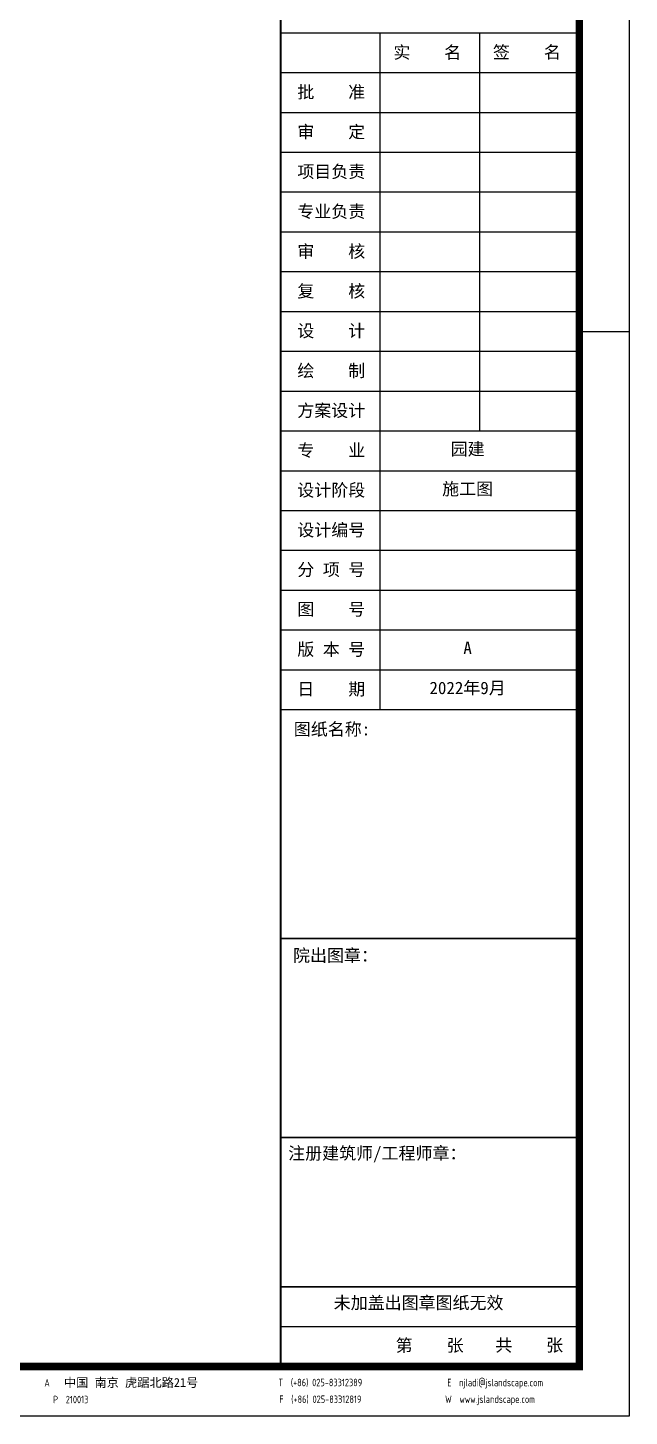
# Model space of a CAD drawing. Extents: x 396092 to 455492, y 17293 to 132793.
# Drawn here: x 434603 to 440642, y 27793 to 41743 of the extents above; entities that cross this region are included whole.
import ezdxf
from ezdxf.enums import TextEntityAlignment as Align

# ---------------------------------------------------------------- set-up
doc = ezdxf.new("R2010")
doc.units = 0
doc.header["$LTSCALE"] = 1000
doc.header["$MEASUREMENT"] = 0
doc.styles.add('图框 图签', font='SimSun.ttf', dxfattribs={"width": 0.7})
doc.styles.add('图框 英文', font='dim.shx', dxfattribs={"width": 0.7})
doc.styles.add('图框 黑体', font='simhei_0.ttf', dxfattribs={"width": 0.7})

# ---------------------------------------------------------------- blocks, each defined once
blk = doc.blocks.new('A$C8d334926')
for p, q in [((-49162, 24973), (-46162, 24973)), ((-49162, 24973), (-46162, 24973)), ((-48162, 21373), (-48162, 24973)), ((-47162, 20973), (-47162, 24973)), ((-49162, 24573), (-46162, 24573)), ((-49162, 24173), (-46162, 24173)), ((-49162, 23773), (-46162, 23773)), ((-49162, 23373), (-46162, 23373)), ((-49162, 22973), (-46162, 22973)), ((-49162, 22573), (-46162, 22573)), ((-49162, 22173), (-46162, 22173)), ((-48162, 18173), (-48162, 22173)), ((-46162, 21973), (-45662, 21973)), ((-49162, 21773), (-46162, 21773)), ((-49162, 21373), (-46162, 21373)), ((-49162, 20973), (-46162, 20973)), ((-49162, 20573), (-46162, 20573)), ((-49162, 20173), (-46162, 20173)), ((-49162, 19773), (-46162, 19773)), ((-49162, 19373), (-46162, 19373)), ((-49162, 18973), (-46162, 18973)), ((-49162, 18573), (-46162, 18573)), ((-49162, 18173), (-46162, 18173)), ((-46162, 12373), (-46162, 14973)), ((-49162, 11973), (-46162, 11973))]:
    blk.add_line(p, q)
blk.add_lwpolyline([(-90212, 32073), (-45662, 32073), (-45662, 11073), (-90212, 11073)], close=True)
at = {"const_width": 75}
blk.add_lwpolyline([(-46162, 31573), (-88962, 31573), (-88962, 11573), (-46162, 11573)], close=True, dxfattribs=at)
at = {"const_width": 17.5}
for points in [[(-49162, 11573), (-49162, 31573)], [(-49162, 15873), (-46162, 15873)], [(-49162, 13873), (-46162, 13873)], [(-49162, 12373), (-46162, 12373)]]:
    blk.add_lwpolyline(points, dxfattribs=at)
for s, height, style, p in [('实    名', 125, '图框 黑体', (-47690, 24779)), ('签    名', 125, '图框 黑体', (-46690, 24781)), ('批    准', 125, '图框 黑体', (-48654, 24380)), ('审    定', 125, '图框 黑体', (-48654, 23980)), ('项目负责', 125, '图框 黑体', (-48654, 23580)), ('专业负责', 125, '图框 黑体', (-48654, 23180)), ('审    核', 125, '图框 黑体', (-48654, 22780)), ('复    核', 125, '图框 黑体', (-48654, 22380)), ('设    计', 125, '图框 黑体', (-48654, 21980)), ('绘    制', 125, '图框 黑体', (-48654, 21580)), ('方案设计', 125, '图框 黑体', (-48654, 21180)), ('专    业', 125, '图框 黑体', (-48654, 20780)), ('园建', 125, '图框 黑体', (-47285, 20793)), ('设计阶段', 125, '图框 黑体', (-48654, 20380)), ('施工图', 125, '图框 黑体', (-47285, 20393)), ('设计编号', 125, '图框 黑体', (-48654, 19980)), ('分 项 号', 125, '图框 黑体', (-48654, 19580)), ('图    号', 125, '图框 黑体', (-48654, 19180)), ('版 本 号', 125, '图框 黑体', (-48654, 18780)), ('A', 125, '图框 黑体', (-47285, 18793)), ('日    期', 125, '图框 黑体', (-48654, 18380)), ('2022年9月', 125, '图框 黑体', (-47285, 18393)), ('未加盖出图章图纸无效', 125, '图框 黑体', (-47777, 12216)), ('第    张', 125, '图框 黑体', (-47666, 11788)), ('共    张', 125, '图框 黑体', (-46666, 11788)), ('中国 南京 虎踞北路21号', 90, '图框 图签', (-50664, 11414))]:
    blk.add_text(s, height=height, dxfattribs=dict(style=style)).set_placement(p, align=Align.MIDDLE)
at = {"style": '图框 黑体'}
for s, p in [('图纸名称:', (-49030, 17913)), ('院出图章：', (-49038, 15640)), ('注册建筑师/工程师章：', (-49087, 13653))]:
    blk.add_text(s, height=125, dxfattribs=at).set_placement(p)
at = {"style": '图框 英文', "width": 0.87}
for s, p in [('A', (-51508, 11409)), ('T  (+86) 025-83312389', (-48764, 11412)), ('E  njladi@jslandscape.com', (-47008, 11406)), ('P  210013', (-51270, 11241)), ('F  (+86) 025-83312819', (-48764, 11244)), ('W  www.jslandscape.com', (-47060, 11233))]:
    blk.add_text(s, height=75, dxfattribs=at).set_placement(p, align=Align.MIDDLE)

msp = doc.modelspace()

# ---------------------------------------------------------------- block references
msp.add_blockref('A$C8d334926', (486304.3, 16720.3))

doc.saveas('drawing.dxf')
